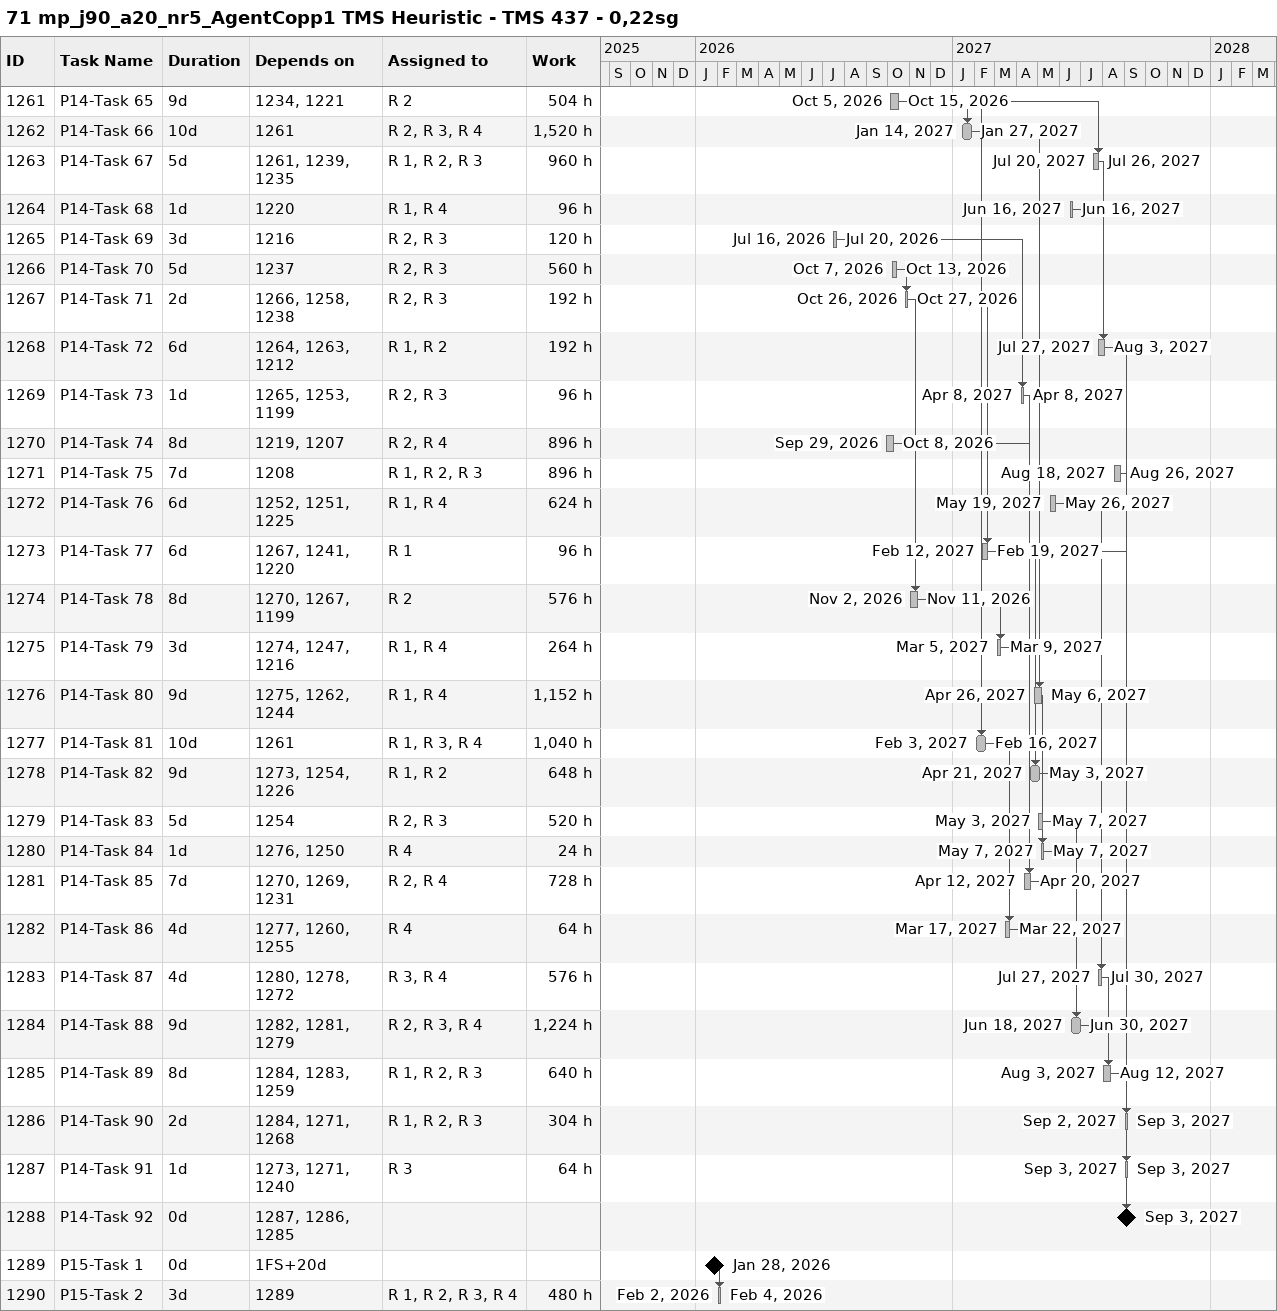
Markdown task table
71 mp_j90_a20_nr5_AgentCopp1 TMS Heuristic - TMS 437 - 0,22sg

| ID | Task | Duration | Start | Finish | Predecessors | Resources | Work (h) |
|---|---|---|---|---|---|---|---|
| 1261 | P14-Task 65 | 9d | 2026-10-05 | 2026-10-15 | 1234, 1221 | R 2 | 504 |
| 1262 | P14-Task 66 | 10d | 2027-01-14 | 2027-01-27 | 1261 | R 2, R 3, R 4 | 1520 |
| 1263 | P14-Task 67 | 5d | 2027-07-20 | 2027-07-26 | 1261, 1239, 1235 | R 1, R 2, R 3 | 960 |
| 1264 | P14-Task 68 | 1d | 2027-06-16 | 2027-06-16 | 1220 | R 1, R 4 | 96 |
| 1265 | P14-Task 69 | 3d | 2026-07-16 | 2026-07-20 | 1216 | R 2, R 3 | 120 |
| 1266 | P14-Task 70 | 5d | 2026-10-07 | 2026-10-13 | 1237 | R 2, R 3 | 560 |
| 1267 | P14-Task 71 | 2d | 2026-10-26 | 2026-10-27 | 1266, 1258, 1238 | R 2, R 3 | 192 |
| 1268 | P14-Task 72 | 6d | 2027-07-27 | 2027-08-03 | 1264, 1263, 1212 | R 1, R 2 | 192 |
| 1269 | P14-Task 73 | 1d | 2027-04-08 | 2027-04-08 | 1265, 1253, 1199 | R 2, R 3 | 96 |
| 1270 | P14-Task 74 | 8d | 2026-09-29 | 2026-10-08 | 1219, 1207 | R 2, R 4 | 896 |
| 1271 | P14-Task 75 | 7d | 2027-08-18 | 2027-08-26 | 1208 | R 1, R 2, R 3 | 896 |
| 1272 | P14-Task 76 | 6d | 2027-05-19 | 2027-05-26 | 1252, 1251, 1225 | R 1, R 4 | 624 |
| 1273 | P14-Task 77 | 6d | 2027-02-12 | 2027-02-19 | 1267, 1241, 1220 | R 1 | 96 |
| 1274 | P14-Task 78 | 8d | 2026-11-02 | 2026-11-11 | 1270, 1267, 1199 | R 2 | 576 |
| 1275 | P14-Task 79 | 3d | 2027-03-05 | 2027-03-09 | 1274, 1247, 1216 | R 1, R 4 | 264 |
| 1276 | P14-Task 80 | 9d | 2027-04-26 | 2027-05-06 | 1275, 1262, 1244 | R 1, R 4 | 1152 |
| 1277 | P14-Task 81 | 10d | 2027-02-03 | 2027-02-16 | 1261 | R 1, R 3, R 4 | 1040 |
| 1278 | P14-Task 82 | 9d | 2027-04-21 | 2027-05-03 | 1273, 1254, 1226 | R 1, R 2 | 648 |
| 1279 | P14-Task 83 | 5d | 2027-05-03 | 2027-05-07 | 1254 | R 2, R 3 | 520 |
| 1280 | P14-Task 84 | 1d | 2027-05-07 | 2027-05-07 | 1276, 1250 | R 4 | 24 |
| 1281 | P14-Task 85 | 7d | 2027-04-12 | 2027-04-20 | 1270, 1269, 1231 | R 2, R 4 | 728 |
| 1282 | P14-Task 86 | 4d | 2027-03-17 | 2027-03-22 | 1277, 1260, 1255 | R 4 | 64 |
| 1283 | P14-Task 87 | 4d | 2027-07-27 | 2027-07-30 | 1280, 1278, 1272 | R 3, R 4 | 576 |
| 1284 | P14-Task 88 | 9d | 2027-06-18 | 2027-06-30 | 1282, 1281, 1279 | R 2, R 3, R 4 | 1224 |
| 1285 | P14-Task 89 | 8d | 2027-08-03 | 2027-08-12 | 1284, 1283, 1259 | R 1, R 2, R 3 | 640 |
| 1286 | P14-Task 90 | 2d | 2027-09-02 | 2027-09-03 | 1284, 1271, 1268 | R 1, R 2, R 3 | 304 |
| 1287 | P14-Task 91 | 1d | 2027-09-03 | 2027-09-03 | 1273, 1271, 1240 | R 3 | 64 |
| 1288 | P14-Task 92 | 0d | 2027-09-03 | 2027-09-03 | 1287, 1286, 1285 |  |  |
| 1289 | P15-Task 1 | 0d | 2026-01-28 | 2026-01-28 | 1FS+20d |  |  |
| 1290 | P15-Task 2 | 3d | 2026-02-02 | 2026-02-04 | 1289 | R 1, R 2, R 3, R 4 | 480 |
